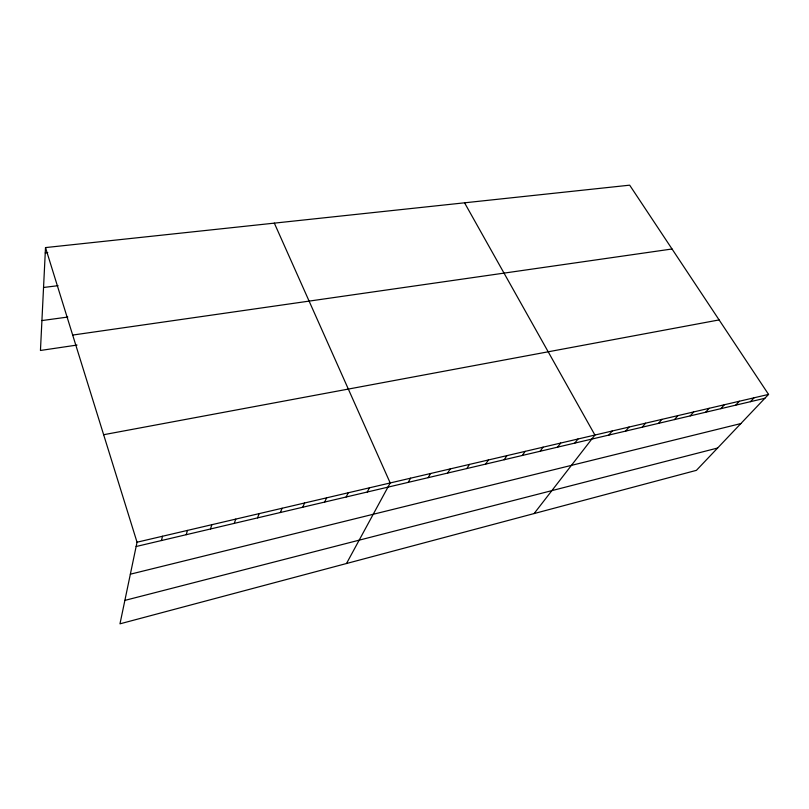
<?xml version="1.0" encoding="UTF-8"?>
<svg xmlns="http://www.w3.org/2000/svg" width="809" height="809" viewBox="0 0 809 809"><rect width="100%" height="100%" fill="white"/><g stroke="black" fill="none" stroke-linecap="round" stroke-linejoin="round"><path stroke-width="1.21" d="M45.506 247.584L137.034 542.212L119.975 623.83L696.418 470.342L768.55 394.408L629.675 185.17L45.506 247.584L40.45 350.469L77.017 345.059M161.446 540.543L162.498 536.256M186.232 534.698L187.425 530.421M210.502 528.975L211.837 524.707M234.266 523.372L235.743 519.115M257.555 517.881L259.153 513.634M280.379 512.501L282.098 508.264M302.738 507.233L304.589 502.996M324.672 502.055L326.624 497.838M346.171 496.989L348.234 492.782M367.246 492.024L369.42 487.827M346.505 563.509L390.201 482.963L274.332 223.132M408.221 482.356L410.588 478.19M428.123 477.664L430.58 473.508M447.66 473.063L450.208 468.917M466.844 468.542L469.473 464.406M485.673 464.103L488.383 459.977M504.159 459.745L506.94 455.639M522.311 455.467L525.172 451.371M540.149 451.26L543.082 447.175M557.664 447.124L560.667 443.059M574.875 443.069L577.939 439.014M534.102 513.563L594.918 435.04L464.558 202.816M608.924 435.04L612.11 431.025M625.741 431.076L628.987 427.071M642.275 427.182L645.582 423.188M658.526 423.35L661.883 419.375M674.494 419.588L677.902 415.624M690.198 415.887L693.657 411.933M705.63 412.246L709.139 408.312M720.809 408.666L724.368 404.753M735.745 405.147L739.335 401.244M750.428 401.679L754.059 397.795M124.869 600.399L717.613 448.024M130.35 574.198L740.842 423.572M136.134 546.51L764.869 398.281M137.034 542.212L768.55 394.408M103.643 434.716L719.11 319.919M72.679 335.068L672.036 248.99M41.916 320.566L67.804 317.047M43.544 287.478L58.066 285.688M45.243 252.904L47.751 252.63"/></g></svg>
